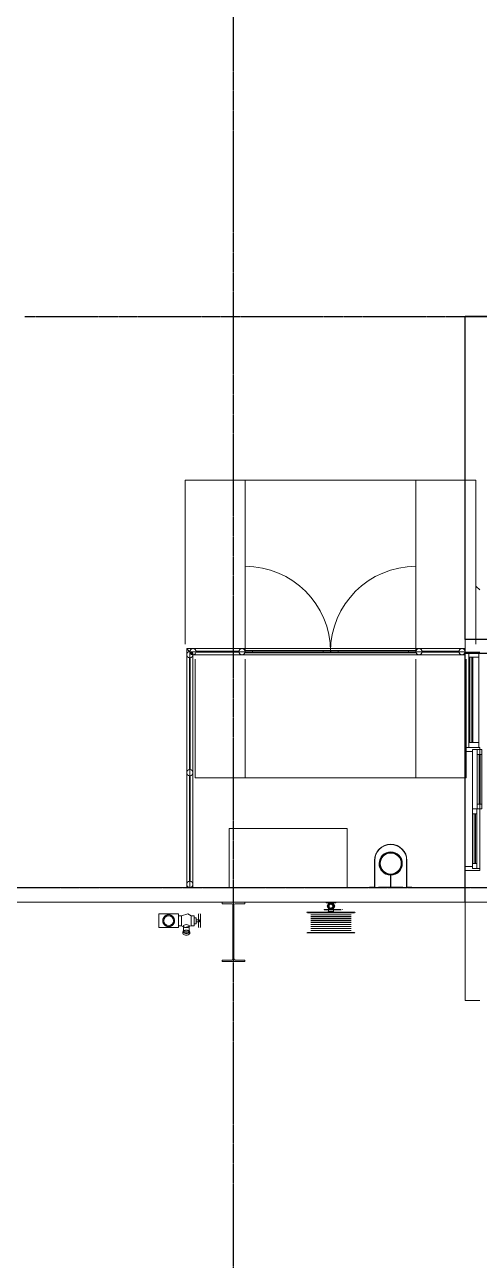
# Model space of a CAD drawing. Header units: millimetres. Extents: x -637480 to 299894, y -125373 to 39000.
# Drawn here: x 107520 to 112145, y -3792 to 8778 of the extents above; entities that cross this region are included whole.
import ezdxf

# ---------------------------------------------------------------- set-up
doc = ezdxf.new("R2010")
doc.units = ezdxf.units.MM
doc.linetypes.add('Xref building Toll$0$Grid Line', pattern=[22.225, 12.7, -3.175, 3.175, -3.175])
for name, color, linetype, lineweight in [('AM_BOR', 4, 'Continuous', 25), ('Xref building Toll$0$A-DETL', 90, 'Continuous', 9), ('Xref building Toll$0$A-DOOR', 31, 'Continuous', 9), ('Xref building Toll$0$A-DOOR-HDLN', 31, 'Continuous', 9), ('Xref building Toll$0$A-FLOR', 192, 'Continuous', 25), ('Xref building Toll$0$A-GENM', 13, 'Continuous', 9), ('Xref building Toll$0$A-GLAZ', 151, 'Continuous', 9), ('Xref building Toll$0$A-GLAZ-CURT', 52, 'Continuous', 9), ('Xref building Toll$0$A-GLAZ-CWMG', 51, 'Continuous', 9), ('Xref building Toll$0$A-WALL', 113, 'Continuous', 9), ('Xref building Toll$0$A-WALL-PATT', 111, 'Continuous', 9), ('Xref building Toll$0$P-PIPE', 3, 'Continuous', 9), ('Xref building Toll$0$P-SANR-FIXT', 6, 'Continuous', 9), ('Xref building Toll$0$S-COLS', 52, 'Continuous', 9)]:
    doc.layers.add(name, color=color, linetype=linetype, lineweight=lineweight)
doc.layers.add('Xref building Toll$0$S-GRID', color=8, linetype='Continuous')

# ---------------------------------------------------------------- blocks, each defined once
blk = doc.blocks.new('Xref building Toll$0$Toll Grids')
at = {"layer": 'Xref building Toll$0$S-GRID', "linetype": 'Xref building Toll$0$Grid Line'}
for p, q in [((109644, -125373.3), (109644, 36031.5)), ((107519.9, 5810), (124871.1, 5810)), ((-9195.8, 0), (280997.7, 0))]:
    blk.add_line(p, q, dxfattribs=at)
blk = doc.blocks.new('Xref building Toll$0$UB-Universal Beam-Column - C5_5_610UB101-1713864-MASTER GROUND FLOOR')
at = {"layer": 'Xref building Toll$0$S-COLS', "lineweight": 18}
for p, q in [((-114, 301), (114, 301)), ((-114, 286.2), (-114, 301)), ((-16.7, 286.2), (-114, 286.2)), ((-5.3, -274.8), (-5.3, 274.8)), ((5.3, 274.8), (5.3, -274.8)), ((114, 286.2), (16.7, 286.2)), ((114, 301), (114, 286.2)), ((-114, -286.2), (-16.7, -286.2)), ((-114, -301), (-114, -286.2)), ((114, -301), (-114, -301)), ((16.7, -286.2), (114, -286.2)), ((114, -286.2), (114, -301))]:
    blk.add_line(p, q, dxfattribs=at)
at = {"layer": 'Xref building Toll$0$S-COLS'}
for p, q in [((-114, 301), (-114, 301)), ((-114, 286.2), (-114, 286.2)), ((114, 301), (114, 301)), ((114, 286.2), (114, 286.2)), ((-114, -286.2), (-114, -286.2)), ((-114, -301), (-114, -301)), ((114, -286.2), (114, -286.2)), ((114, -301), (114, -301))]:
    blk.add_line(p, q, dxfattribs=at)
at = {"layer": 'Xref building Toll$0$S-COLS', "lineweight": 18}
for centre, start, end in [((-16.7, 274.8), 360, 90), ((16.7, 274.8), 90, 180), ((-16.7, -274.8), 270, 360), ((16.7, -274.8), 180, 270)]:
    blk.add_arc(centre, 11.4, start, end, dxfattribs=at)
blk = doc.blocks.new('Xref building Toll$0$IVS-CURTPAN-Double Glass - E10THK-I10THK-40mm-1893069-MASTER GROUND FLOOR')
at = {"layer": 'Xref building Toll$0$A-GLAZ-CURT'}
for p, q in [((435, -10), (-435, -10)), ((-435, -10), (-435, -20)), ((-435, -10), (-435, -10)), ((-435, -20), (435, -20)), ((-435, -20), (-435, -20)), ((435, -40), (-435, -40)), ((-435, -40), (-435, -50)), ((-435, -40), (-435, -40)), ((-435, -50), (435, -50)), ((-435, -50), (-435, -50)), ((435, -20), (435, -10)), ((435, -10), (435, -10)), ((435, -20), (435, -20)), ((435, -50), (435, -40)), ((435, -40), (435, -40)), ((435, -50), (435, -50))]:
    blk.add_line(p, q, dxfattribs=at)
blk = doc.blocks.new('Xref building Toll$0$Rectangular Mullion - _SBA 50 x 100mm Office-1893058-MASTER GROUND FLOOR')
at = {"layer": 'Xref building Toll$0$A-GLAZ-CWMG', "lineweight": 18}
for p, q in [((0, 50), (-50, 50)), ((-50, 50), (-50, -50)), ((0, -50), (0, 50)), ((-50, -50), (0, -50))]:
    blk.add_line(p, q, dxfattribs=at)
at = {"layer": 'Xref building Toll$0$A-GLAZ-CWMG'}
for p, q in [((-50, 50), (-50, 50)), ((0, 50), (0, 50)), ((-50, -50), (-50, -50)), ((0, -50), (0, -50))]:
    blk.add_line(p, q, dxfattribs=at)
blk = doc.blocks.new('Xref building Toll$0$Sliding_Window_9296 - 1250 x 1201-998177-MASTER GROUND FLOOR')
at = {"layer": 'Xref building Toll$0$A-GLAZ'}
for p, q in [((-625, 75), (-625, -75)), ((-605, 75), (-625, 75)), ((-625, 75), (-625, 75)), ((-625, 75), (-625, -75)), ((-625, 75), (625, 75)), ((-555, 95), (-605, 95)), ((-605, 95), (-605, 50)), ((-605, 95), (-605, 50)), ((0, 95), (-605, 95)), ((-605, 95), (-605, 95)), ((-605, 0), (-605, 75)), ((-605, 75), (-605, 75)), ((605, 75), (-605, 75)), ((-605, 0), (-605, 75)), ((-605, 50), (-555, 50)), ((-605, 50), (-605, 50)), ((-605, 50), (0, 50)), ((-585, 0), (-605, 0)), ((-605, 0), (-605, 0)), ((-605, 0), (605, 0)), ((-585, -75), (-585, 0)), ((-585, -75), (-585, 0)), ((-585, 0), (-585, 0)), ((585, 0), (-585, 0)), ((-555, 50), (-555, 95)), ((-555, 95), (-555, 50)), ((-555, 95), (-555, 95)), ((-555, 95), (-50, 95)), ((-50, 80), (-555, 80)), ((-555, 80), (-555, 68)), ((-50, 80), (-555, 80)), ((-555, 80), (-555, 80)), ((-555, 68), (-555, 80)), ((-555, 68), (-50, 68)), ((-555, 68), (-555, 68)), ((-555, 68), (-50, 68)), ((-50, 50), (-555, 50)), ((-555, 50), (-555, 50)), ((0, 95), (-50, 95)), ((-50, 95), (-50, 50)), ((-50, 95), (-50, 50)), ((-50, 95), (-50, 95)), ((-50, 68), (-50, 80)), ((-50, 80), (-50, 80)), ((-50, 68), (-50, 80)), ((-50, 68), (-50, 68)), ((-50, 50), (0, 50)), ((-50, 50), (-50, 50)), ((0, 50), (0, 95)), ((0, 50), (0, 95)), ((0, 95), (0, 95)), ((0, 50), (0, 50)), ((50, 45), (0, 45)), ((0, 45), (0, 0)), ((0, 45), (0, 0)), ((605, 45), (0, 45)), ((0, 45), (0, 45)), ((0, 0), (50, 0)), ((0, 0), (0, 0)), ((0, 0), (605, 0)), ((50, 0), (50, 45)), ((50, 45), (50, 0)), ((50, 45), (50, 45)), ((50, 45), (555, 45)), ((555, 30), (50, 30)), ((50, 30), (50, 18)), ((555, 30), (50, 30)), ((50, 30), (50, 30)), ((50, 18), (50, 30)), ((50, 18), (555, 18)), ((50, 18), (50, 18)), ((50, 18), (555, 18)), ((555, 0), (50, 0)), ((50, 0), (50, 0)), ((605, 45), (555, 45)), ((555, 45), (555, 0)), ((555, 45), (555, 0)), ((555, 45), (555, 45)), ((555, 18), (555, 30)), ((555, 30), (555, 30)), ((555, 18), (555, 30)), ((555, 18), (555, 18)), ((555, 0), (605, 0)), ((555, 0), (555, 0)), ((625, 75), (605, 75)), ((605, 75), (605, 0)), ((605, 75), (605, 75)), ((605, 0), (605, 75)), ((605, 0), (605, 45)), ((605, 0), (605, 45)), ((605, 45), (605, 45)), ((605, 0), (605, 0)), ((625, -75), (625, 75)), ((625, 75), (625, -75)), ((625, 75), (625, 75)), ((-625, -75), (-585, -75)), ((-625, -75), (-625, -75)), ((625, -75), (-625, -75)), ((-585, -75), (-585, -75)), ((-585, -75), (585, -75)), ((605, 0), (585, 0)), ((585, 0), (585, -75)), ((585, -75), (585, 0)), ((585, 0), (585, 0)), ((585, -75), (625, -75)), ((585, -75), (585, -75)), ((605, 0), (605, 0)), ((625, -75), (625, -75))]:
    blk.add_line(p, q, dxfattribs=at)
blk = doc.blocks.new('Xref building Toll$0$Rectangular Mullion - _SBA 50 x 100mm Office-1893067-MASTER GROUND FLOOR')
at = {"layer": 'Xref building Toll$0$A-GLAZ-CWMG'}
for p, q in [((120040, 142356), (120040, 142356)), ((120040, 142356), (120140, 142356)), ((120140, 142356), (120040, 142356)), ((120040, 142356), (120040, 141487)), ((120040, 141487), (120040, 142356)), ((120140, 142356), (120140, 142356)), ((120140, 141487), (120140, 142356)), ((120140, 141487), (120140, 142356)), ((120040, 141487), (120140, 141487)), ((120140, 141487), (120040, 141487)), ((120040, 141487), (120040, 141487)), ((120140, 141487), (120140, 141487))]:
    blk.add_line(p, q, dxfattribs=at)
blk = doc.blocks.new('Xref building Toll$0$Rectangular Mullion - _SBA 50 x 100mm Office-1893057-MASTER GROUND FLOOR')
at = {"layer": 'Xref building Toll$0$A-GLAZ-CWMG', "lineweight": 18}
for p, q in [((-50, 50), (0, 50)), ((-50, -50), (-50, 50)), ((0, 50), (0, -50)), ((0, -50), (-50, -50))]:
    blk.add_line(p, q, dxfattribs=at)
at = {"layer": 'Xref building Toll$0$A-GLAZ-CWMG'}
for p, q in [((-50, 50), (-50, 50)), ((0, 50), (0, 50)), ((-50, -50), (-50, -50)), ((0, -50), (0, -50))]:
    blk.add_line(p, q, dxfattribs=at)
blk = doc.blocks.new('Xref building Toll$0$DWP_Downpipe - 225mm-1784091-MASTER GROUND FLOOR')
at = {"layer": 'Xref building Toll$0$P-PIPE'}
for radius, start, end in [(113, 0, 180), (112, 0, 180), (113, 180, 360), (112, 180, 0), (107, 0, 180), (108, 360, 180), (107, 180, 360), (108, 180, 360)]:
    blk.add_arc((-34, -236), radius, start, end, dxfattribs=at)
blk = doc.blocks.new('Xref building Toll$0$IVS-GM-DownPipe Cover - DP 225mm-V67-MASTER GROUND FLOOR')
at = {"layer": 'Xref building Toll$0$A-GENM'}
for p, q in [((-165.5, 0), (-165.5, -272)), ((-162.5, -275), (-162.5, 0)), ((162.5, 0), (162.5, -275)), ((165.5, -272), (165.5, 0)), ((-165.5, -272), (-215.5, -272)), ((-215.5, -272), (-215.5, -275)), ((-215.5, -272), (-215.5, -272)), ((-215.5, -275), (-162.5, -275)), ((-215.5, -275), (-215.5, -275)), ((-165.5, -272), (-165.5, -272)), ((-162.5, -275), (-162.5, -275)), ((162.5, -275), (215.5, -275)), ((162.5, -275), (162.5, -275)), ((215.5, -272), (165.5, -272)), ((165.5, -272), (165.5, -272)), ((215.5, -275), (215.5, -272)), ((215.5, -272), (215.5, -272)), ((215.5, -275), (215.5, -275))]:
    blk.add_line(p, q, dxfattribs=at)
for radius, start in [(165.5, 360), (162.5, 0)]:
    blk.add_arc((0, 0), radius, start, 180, dxfattribs=at)
blk = doc.blocks.new('Xref building Toll$0$DPS_Downpipe Clamp - D225-1784499-MASTER GROUND FLOOR')
at = {"layer": 'Xref building Toll$0$A-GENM'}
for p, q in [((-3, -117), (-3, -239)), ((-3, -239), (-3, -117)), ((-3, -117), (-3, -117)), ((3, -239), (3, -117)), ((3, -117), (3, -239)), ((3, -117), (3, -117)), ((-3, -239), (-125, -239)), ((-125, -239), (-125, -244)), ((-125, -244), (-125, -239)), ((-125, -239), (-3, -239)), ((-125, -239), (-125, -239)), ((-125, -244), (125, -244)), ((125, -244), (-125, -244)), ((-125, -244), (-125, -244)), ((-3, -239), (-3, -239)), ((125, -239), (3, -239)), ((3, -239), (125, -239)), ((3, -239), (3, -239)), ((125, -244), (125, -239)), ((125, -239), (125, -244)), ((125, -239), (125, -239)), ((125, -244), (125, -244))]:
    blk.add_line(p, q, dxfattribs=at)
for radius, start, end in [(118, 271.2192, 268.7808), (118, 271.2192, 268.7808), (113, 360, 180), (113, 180, 360), (112, 0, 180), (112, 180, 360)]:
    blk.add_arc((0, 0), radius, start, end, dxfattribs=at)
blk = doc.blocks.new('Xref building Toll$0$HYD-SINGLE HEAD - Standard-1798686-MASTER GROUND FLOOR')
at = {"layer": 'Xref building Toll$0$A-GENM'}
for p, q in [((186, 128), (-14, 128)), ((-14, -12), (-14, 128)), ((-14, 128), (-14, -12)), ((186, -12), (186, 128)), ((186, 128), (186, -12)), ((390, 128), (390, -12)), ((400, 128), (400, 128)), ((400, 128), (400, 128)), ((410, -12), (410, 128)), ((217, 108), (186, 108)), ((186, 8), (186, 108)), ((186, 108), (186, 8)), ((186, 8), (217, 8)), ((217, 108), (217, 58)), ((217, 58), (217, 108)), ((217, 58), (217, 8)), ((217, 8), (217, 58)), ((236, 4), (236, -54)), ((296, -54), (296, 4)), ((347, 108), (315, 108)), ((315, 58), (315, 108)), ((315, 108), (315, 58)), ((315, 8), (315, 58)), ((315, 58), (315, 8)), ((315, 8), (347, 8)), ((347, 108), (347, 8)), ((347, 8), (347, 108)), ((367, 88), (347, 88)), ((347, 88), (347, 28)), ((347, 28), (347, 88)), ((347, 28), (367, 28)), ((367, 88), (367, 28)), ((367, 28), (367, 88)), ((400, 68), (367, 68)), ((367, 68), (367, 48)), ((367, 48), (367, 68)), ((367, 48), (400, 48)), ((400, 48), (400, 68)), ((400, 68), (400, 48)), ((-14, -12), (186, -12)), ((231, -54), (231, -71)), ((301, -71), (301, -54)), ((400, -12), (400, -12)), ((400, -12), (400, -12))]:
    blk.add_line(p, q, dxfattribs=at)
at = {"layer": 'Xref building Toll$0$A-GENM', "flags": 128}
for points in [[(217, 108), (282, 127), (315, 108)], [(390, -12), (390, 21), (390, 88), (390, 128), (390, 128)], [(390, 128), (390, 96), (390, 29), (390, -11), (390, -12)], [(410, 128), (410, 96), (410, 29), (410, -11), (410, -12)], [(410, -12), (410, 21), (410, 88), (410, 128), (410, 128)], [(315, 8), (251, -10), (217, 8)]]:
    blk.add_lwpolyline(points, dxfattribs=at)
at = {"layer": 'Xref building Toll$0$A-GENM'}
for centre, radius, start, end in [((86, 58), 60, 90, 270), ((86, 58), 50, 90, 270), ((86, 58), 50, 90, 270), ((86, 58), 60, 270, 90), ((86, 58), 50, 270, 90), ((86, 58), 50, 270, 90), ((400, 58), 10, 90, 270), ((400, 58), 10, 90, 270), ((400, 58), 10, 270, 90), ((400, 58), 10, 270, 90)]:
    blk.add_arc(centre, radius, start, end, dxfattribs=at)
for centre, major_axis, start_param, end_param in [((266, 4), (-30, 0), 3.141593, 6.283185), ((266, 4), (-30, 0), 0, 3.141593), ((266, -54), (-35, 0), 3.141593, 6.283185), ((266, -71), (-35, 0), 3.141593, 6.283185), ((266, -54), (-35, 0), 0, 3.141593), ((266, -71), (-35, 0), 0, 3.141593), ((266, -54), (30, 0), 0, 3.141593), ((266, -54), (-30, 0), 0, 3.141593)]:
    blk.add_ellipse(centre, major_axis=major_axis, ratio=0.5, start_param=start_param, end_param=end_param, dxfattribs=at)
for points in [[(86, 118), (83, 118), (79, 118), (74, 117), (71, 116), (69, 116), (67, 115), (64, 114), (61, 113), (58, 111), (56, 110), (53, 109), (51, 107), (46, 103), (42, 99), (37, 92), (33, 86), (31, 81), (29, 76), (28, 72), (27, 68), (27, 63), (26, 58), (27, 54), (27, 48), (29, 42), (31, 36), (32, 32), (34, 29), (37, 24), (42, 18), (46, 14), (50, 11), (52, 9), (54, 8), (56, 7), (58, 6), (61, 4), (64, 3), (67, 2), (69, 1), (71, 1), (74, 0), (79, -1), (83, -1), (86, -2)], [(86, -2), (90, -1), (94, -1), (99, 0), (102, 1), (104, 1), (106, 2), (109, 3), (112, 4), (115, 6), (117, 7), (119, 8), (122, 10), (126, 14), (131, 18), (136, 25), (140, 31), (142, 36), (144, 40), (145, 45), (146, 49), (146, 54), (146, 58), (146, 63), (146, 69), (144, 75), (142, 81), (141, 85), (139, 88), (136, 93), (131, 99), (126, 103), (123, 106), (121, 108), (119, 109), (117, 110), (115, 111), (112, 113), (109, 114), (106, 115), (104, 116), (102, 116), (99, 117), (94, 118), (90, 118), (86, 118)]]:
    blk.add_open_spline(points, degree=3, knots=[0, 0, 0, 0, 0.045455, 0.068182, 0.079545, 0.090909, 0.102273, 0.113636, 0.136364, 0.159091, 0.170455, 0.181818, 0.204545, 0.227273, 0.272727, 0.318182, 0.363636, 0.386364, 0.409091, 0.431818, 0.454545, 0.477273, 0.5, 0.522727, 0.545455, 0.590909, 0.613636, 0.636364, 0.659091, 0.681818, 0.727273, 0.772727, 0.795455, 0.806818, 0.818182, 0.829545, 0.840909, 0.863636, 0.886364, 0.897727, 0.909091, 0.920455, 0.931818, 0.954545, 1, 1, 1, 1], dxfattribs=at)
blk = doc.blocks.new('Xref building Toll$0$FHR_5752 - FHR-1784081-MASTER GROUND FLOOR')
at = {"layer": 'Xref building Toll$0$P-SANR-FIXT'}
for p, q in [((-120, 387), (-120, 384)), ((-115, 384), (-115, 381)), ((-115, 384), (365, 384)), ((365, 384), (-115, 384)), ((-115, 384), (-115, 381)), ((-115, 381), (365, 381)), ((365, 381), (-115, 381)), ((-80, 387), (-80, 384)), ((45, 387), (-79, 387)), ((-79, 387), (-79, 387)), ((-79, 387), (45, 387)), ((-79, 384), (-79, 387)), ((-79, 384), (-79, 387)), ((45, 384), (-79, 384)), ((-79, 384), (-79, 384)), ((-79, 384), (45, 384)), ((26, 387), (1, 387)), ((1, 387), (56, 387)), ((57, 387), (1, 387)), ((1, 387), (26, 387)), ((1, 384), (1, 387)), ((1, 384), (1, 387)), ((26, 384), (1, 384)), ((1, 384), (56, 384)), ((57, 384), (1, 384)), ((1, 384), (26, 384)), ((107, 387), (26, 387)), ((26, 387), (107, 387)), ((26, 384), (26, 387)), ((26, 384), (26, 387)), ((107, 384), (26, 384)), ((26, 384), (107, 384)), ((56, 387), (45, 387)), ((45, 387), (57, 387)), ((45, 384), (45, 387)), ((56, 384), (45, 384)), ((45, 384), (57, 384)), ((56, 384), (56, 387)), ((58, 384), (58, 387)), ((58, 384), (58, 387)), ((143, 387), (107, 387)), ((107, 387), (143, 387)), ((143, 384), (107, 384)), ((107, 384), (143, 384)), ((125, 387), (125, 387)), ((125, 387), (125, 387)), ((125, 387), (125, 387)), ((125, 387), (125, 387)), ((125, 384), (125, 384)), ((125, 384), (125, 384)), ((125, 384), (125, 384)), ((125, 384), (125, 384)), ((125, 381), (125, 381)), ((125, 381), (125, 381)), ((224, 387), (143, 387)), ((143, 387), (224, 387)), ((224, 384), (143, 384)), ((143, 384), (224, 384)), ((192, 387), (192, 384)), ((192, 387), (192, 384)), ((204, 387), (193, 387)), ((193, 387), (249, 387)), ((193, 384), (193, 387)), ((204, 384), (193, 384)), ((193, 384), (249, 384)), ((249, 387), (194, 387)), ((194, 387), (204, 387)), ((194, 384), (194, 387)), ((249, 384), (194, 384)), ((194, 384), (204, 384)), ((204, 387), (329, 387)), ((329, 387), (204, 387)), ((204, 384), (329, 384)), ((329, 384), (204, 384)), ((249, 387), (224, 387)), ((224, 387), (249, 387)), ((224, 384), (224, 387)), ((224, 384), (224, 387)), ((249, 384), (224, 384)), ((224, 384), (249, 384)), ((249, 387), (249, 384)), ((249, 384), (249, 387)), ((329, 387), (329, 387)), ((329, 384), (329, 387)), ((329, 384), (329, 387)), ((329, 384), (329, 384)), ((330, 384), (330, 387)), ((365, 381), (365, 384)), ((365, 381), (365, 384)), ((370, 384), (370, 387)), ((-120, 179), (-120, 177)), ((7, 153), (7, 149)), ((20, 153), (194, 153)), ((125, 153), (20, 153)), ((20, 153), (20, 153)), ((20, 149), (20, 149)), ((20, 149), (125, 149)), ((194, 149), (20, 149)), ((105, 149), (85, 114)), ((85, 114), (105, 149)), ((98, 179), (98, 169)), ((98, 179), (152, 179)), ((152, 179), (98, 179)), ((98, 169), (152, 169)), ((152, 169), (98, 169)), ((150, 149), (100, 149)), ((100, 149), (100, 149)), ((100, 149), (150, 149)), ((100, 114), (100, 149)), ((100, 131), (100, 149)), ((100, 131), (100, 114)), ((125, 169), (101, 169)), ((101, 169), (125, 169)), ((145, 149), (105, 149)), ((105, 149), (145, 149)), ((105, 149), (105, 149)), ((107, 153), (107, 153)), ((125, 179), (125, 179)), ((125, 179), (125, 179)), ((125, 177), (125, 177)), ((125, 177), (125, 177)), ((125, 169), (149, 169)), ((149, 169), (125, 169)), ((176, 153), (125, 153)), ((125, 149), (125, 153)), ((125, 149), (176, 149)), ((137, 153), (173, 153)), ((180, 153), (137, 153)), ((137, 153), (137, 149)), ((137, 149), (180, 149)), ((173, 149), (137, 149)), ((165, 114), (145, 149)), ((145, 149), (165, 114)), ((145, 149), (145, 149)), ((150, 149), (150, 149)), ((150, 149), (150, 114)), ((150, 131), (150, 149)), ((150, 114), (150, 131)), ((152, 169), (152, 179)), ((173, 153), (180, 153)), ((173, 149), (173, 153)), ((180, 149), (173, 149)), ((194, 153), (176, 153)), ((176, 149), (176, 153)), ((176, 149), (194, 149)), ((180, 149), (180, 153)), ((194, 149), (194, 153)), ((195, 149), (195, 153)), ((370, 177), (370, 179)), ((91, 80), (75, 80)), ((75, 80), (75, 75)), ((75, 75), (75, 80)), ((75, 80), (91, 80)), ((75, 80), (75, 80)), ((91, 80), (75, 80)), ((75, 80), (75, 75)), ((75, 75), (75, 80)), ((75, 80), (91, 80)), ((75, 80), (75, 80)), ((75, 75), (91, 75)), ((91, 75), (75, 75)), ((75, 75), (75, 75)), ((75, 75), (91, 75)), ((91, 75), (75, 75)), ((75, 75), (75, 75)), ((85, 114), (105, 79)), ((105, 79), (85, 114)), ((85, 114), (85, 114)), ((91, 80), (91, 80)), ((91, 80), (91, 80)), ((91, 75), (91, 75)), ((91, 75), (91, 75)), ((108, 93), (97, 82)), ((97, 82), (108, 93)), ((108, 93), (97, 82)), ((97, 82), (108, 93)), ((97, 82), (97, 82)), ((97, 82), (97, 82)), ((100, 114), (106, 114)), ((100, 114), (100, 114)), ((100, 114), (106, 114)), ((101, 79), (111, 89)), ((111, 89), (101, 79)), ((101, 79), (111, 89)), ((111, 89), (101, 79)), ((101, 79), (101, 79)), ((101, 79), (101, 79)), ((105, 79), (145, 79)), ((145, 79), (105, 79)), ((105, 79), (105, 79)), ((106, 114), (106, 114)), ((108, 93), (108, 93)), ((108, 93), (108, 93)), ((111, 89), (111, 89)), ((111, 89), (111, 89)), ((125, 95), (113, 95)), ((113, 95), (125, 95)), ((113, 95), (113, 95)), ((125, 95), (113, 95)), ((113, 95), (125, 95)), ((113, 95), (113, 95)), ((113, 90), (125, 90)), ((125, 90), (113, 90)), ((113, 90), (113, 90)), ((113, 90), (125, 90)), ((125, 90), (113, 90)), ((113, 90), (113, 90)), ((137, 95), (125, 95)), ((125, 95), (137, 95)), ((137, 95), (125, 95)), ((125, 95), (137, 95)), ((125, 90), (137, 90)), ((137, 90), (125, 90)), ((125, 90), (137, 90)), ((137, 90), (125, 90)), ((137, 95), (137, 95)), ((137, 95), (137, 95)), ((137, 90), (137, 90)), ((137, 90), (137, 90)), ((139, 89), (149, 79)), ((149, 79), (139, 89)), ((139, 89), (139, 89)), ((139, 89), (149, 79)), ((149, 79), (139, 89)), ((139, 89), (139, 89)), ((153, 82), (142, 93)), ((142, 93), (153, 82)), ((142, 93), (142, 93)), ((153, 82), (142, 93)), ((142, 93), (153, 82)), ((142, 93), (142, 93)), ((144, 114), (150, 114)), ((144, 114), (144, 114)), ((144, 114), (150, 114)), ((145, 79), (165, 114)), ((165, 114), (145, 79)), ((145, 79), (145, 79)), ((149, 79), (149, 79)), ((149, 79), (149, 79)), ((150, 114), (150, 114)), ((153, 82), (153, 82)), ((153, 82), (153, 82)), ((175, 80), (159, 80)), ((159, 80), (175, 80)), ((159, 80), (159, 80)), ((175, 80), (159, 80)), ((159, 80), (175, 80)), ((159, 80), (159, 80)), ((159, 75), (175, 75)), ((175, 75), (159, 75)), ((159, 75), (159, 75)), ((159, 75), (175, 75)), ((175, 75), (159, 75)), ((159, 75), (159, 75)), ((165, 114), (165, 114)), ((175, 75), (175, 80)), ((175, 80), (175, 75)), ((175, 80), (175, 80)), ((175, 75), (175, 80)), ((175, 80), (175, 75)), ((175, 80), (175, 80)), ((175, 75), (175, 75)), ((175, 75), (175, 75))]:
    blk.add_line(p, q, dxfattribs=at)
at = {"layer": 'Xref building Toll$0$P-SANR-FIXT', "flags": 128}
for points in [[(-119, 387), (-82, 387), (18, 387), (125, 387)], [(125, 387), (-4, 387), (-95, 387), (-119, 387)], [(-115, 381), (-78, 381), (22, 381), (125, 381)], [(125, 381), (-3, 381), (-92, 381), (-115, 381)], [(-80, 381), (-43, 381), (55, 381), (178, 381), (281, 381), (329, 381), (329, 381)], [(329, 381), (293, 381), (195, 381), (72, 381), (-31, 381), (-79, 381), (-80, 381)], [(369, 387), (332, 387), (232, 387), (125, 387)], [(125, 387), (254, 387), (345, 387), (369, 387)], [(365, 381), (328, 381), (228, 381), (125, 381)], [(125, 381), (253, 381), (342, 381), (365, 381)], [(329, 362), (293, 362), (195, 362), (72, 362), (-31, 362), (-79, 362), (-80, 362)], [(-80, 362), (-43, 362), (55, 362), (178, 362), (281, 362), (329, 362), (329, 362)], [(-80, 361), (-43, 361), (55, 361), (178, 361), (281, 361), (329, 361), (329, 361)], [(329, 361), (293, 361), (195, 361), (72, 361), (-31, 361), (-79, 361), (-80, 361)], [(329, 342), (293, 342), (195, 342), (72, 342), (-31, 342), (-79, 342), (-80, 342)], [(-80, 342), (-43, 342), (55, 342), (178, 342), (281, 342), (329, 342), (329, 342)], [(-80, 341), (-43, 341), (55, 341), (178, 341), (281, 341), (329, 341), (329, 341)], [(329, 341), (293, 341), (195, 341), (72, 341), (-31, 341), (-79, 341), (-80, 341)], [(329, 322), (293, 322), (195, 322), (72, 322), (-31, 322), (-79, 322), (-80, 322)], [(-80, 322), (-43, 322), (55, 322), (178, 322), (281, 322), (329, 322), (329, 322)], [(-80, 321), (-43, 321), (55, 321), (178, 321), (281, 321), (329, 321), (329, 321)], [(329, 321), (293, 321), (195, 321), (72, 321), (-31, 321), (-79, 321), (-80, 321)], [(329, 302), (293, 302), (195, 302), (72, 302), (-31, 302), (-79, 302), (-80, 302)], [(-80, 302), (-43, 302), (55, 302), (178, 302), (281, 302), (329, 302), (329, 302)], [(-80, 301), (-43, 301), (55, 301), (178, 301), (281, 301), (329, 301), (329, 301)], [(329, 301), (293, 301), (195, 301), (72, 301), (-31, 301), (-79, 301), (-80, 301)], [(329, 282), (293, 282), (195, 282), (72, 282), (-31, 282), (-79, 282), (-80, 282)], [(-80, 282), (-43, 282), (55, 282), (178, 282), (281, 282), (329, 282), (329, 282)], [(-80, 281), (-43, 281), (55, 281), (178, 281), (281, 281), (329, 281), (329, 281)], [(329, 281), (293, 281), (195, 281), (72, 281), (-31, 281), (-79, 281), (-80, 281)], [(329, 262), (293, 262), (195, 262), (72, 262), (-31, 262), (-79, 262), (-80, 262)], [(-80, 262), (-43, 262), (55, 262), (178, 262), (281, 262), (329, 262), (329, 262)], [(-80, 261), (-43, 261), (55, 261), (178, 261), (281, 261), (329, 261), (329, 261)], [(329, 261), (293, 261), (195, 261), (72, 261), (-31, 261), (-79, 261), (-80, 261)], [(-119, 177), (-82, 177), (18, 177), (125, 177)], [(125, 177), (-4, 177), (-95, 177), (-119, 177)], [(-115, 182), (-78, 182), (22, 182), (125, 182)], [(125, 182), (-3, 182), (-92, 182), (-115, 182)], [(329, 242), (293, 242), (195, 242), (72, 242), (-31, 242), (-79, 242), (-80, 242)], [(-80, 242), (-43, 242), (55, 242), (178, 242), (281, 242), (329, 242), (329, 242)], [(-80, 241), (-43, 241), (55, 241), (178, 241), (281, 241), (329, 241), (329, 241)], [(329, 241), (293, 241), (195, 241), (72, 241), (-31, 241), (-79, 241), (-80, 241)], [(329, 222), (293, 222), (195, 222), (72, 222), (-31, 222), (-79, 222), (-80, 222)], [(-80, 222), (-43, 222), (55, 222), (178, 222), (281, 222), (329, 222), (329, 222)], [(-80, 221), (-43, 221), (55, 221), (178, 221), (281, 221), (329, 221), (329, 221)], [(329, 221), (293, 221), (195, 221), (72, 221), (-31, 221), (-79, 221), (-80, 221)], [(329, 202), (293, 202), (195, 202), (72, 202), (-31, 202), (-79, 202), (-80, 202)], [(-80, 202), (-43, 202), (55, 202), (178, 202), (281, 202), (329, 202), (329, 202)], [(-80, 201), (-43, 201), (55, 201), (178, 201), (281, 201), (329, 201), (329, 201)], [(329, 201), (293, 201), (195, 201), (72, 201), (-31, 201), (-79, 201), (-80, 201)], [(329, 182), (293, 182), (195, 182), (72, 182), (-31, 182), (-79, 182), (-80, 182)], [(-80, 182), (-43, 182), (55, 182), (178, 182), (281, 182), (329, 182), (329, 182)], [(101, 169), (101, 123), (101, 114)], [(365, 182), (328, 182), (228, 182), (125, 182)], [(125, 182), (253, 182), (342, 182), (365, 182)], [(369, 177), (332, 177), (232, 177), (125, 177)], [(125, 177), (254, 177), (345, 177), (369, 177)], [(149, 114), (149, 139), (149, 169)]]:
    blk.add_lwpolyline(points, dxfattribs=at)
at = {"layer": 'Xref building Toll$0$P-SANR-FIXT'}
for centre, radius, start, end in [((125, 114), 30, 0, 180), ((125, 114), 30, 146.4427, 180), ((125, 114), 27, 0, 180), ((125, 114), 27, 360, 180), ((125, 114), 30, 33.5573, 146.4427), ((125, 114), 24, 90, 180), ((125, 114), 19, 0, 180), ((125, 114), 19, 0, 180), ((125, 114), 19, 0, 180), ((125, 114), 19, 0, 180), ((125, 114), 24, 360, 90), ((125, 114), 30, 0, 33.5573), ((91, 89), 8.84, 270.8189, 314.1811), ((91, 89), 8.84, 270.8189, 314.1811), ((91, 89), 8.84, 270.8189, 314.1811), ((91, 89), 8.84, 270.8189, 314.1811), ((91, 89), 13.8, 270.6545, 314.3455), ((91, 89), 13.8, 270.6545, 314.3455), ((91, 89), 13.8, 270.6545, 314.3455), ((91, 89), 13.8, 270.6545, 314.3455), ((125, 114), 30, 180, 360), ((125, 114), 30, 180, 360), ((125, 114), 27, 180, 360), ((125, 114), 27, 180, 360), ((125, 114), 24, 180, 270), ((125, 114), 19, 180, 360), ((125, 114), 19, 180, 360), ((125, 114), 19, 180, 360), ((125, 114), 19, 180, 360), ((113, 87), 7.99, 91.6296, 133.3704), ((113, 87), 7.99, 91.6296, 133.3704), ((113, 87), 7.99, 91.6296, 133.3704), ((113, 87), 7.99, 91.6296, 133.3704), ((113, 87), 2.99, 92.664, 132.336), ((113, 87), 2.99, 92.664, 132.336), ((113, 87), 2.99, 92.664, 132.336), ((113, 87), 2.99, 92.664, 132.336), ((125, 114), 24, 270, 360), ((137, 87), 7.99, 46.6296, 88.3704), ((137, 87), 7.99, 46.6296, 88.3704), ((137, 87), 7.99, 46.6296, 88.3704), ((137, 87), 7.99, 46.6296, 88.3704), ((137, 87), 2.99, 47.664, 87.336), ((137, 87), 2.99, 47.664, 87.336), ((137, 87), 2.99, 47.664, 87.336), ((137, 87), 2.99, 47.664, 87.336), ((159, 89), 13.8, 225.6545, 269.3455), ((159, 89), 13.8, 225.6545, 269.3455), ((159, 89), 13.8, 225.6545, 269.3455), ((159, 89), 13.8, 225.6545, 269.3455), ((159, 89), 8.84, 225.8189, 269.1811), ((159, 89), 8.84, 225.8189, 269.1811), ((159, 89), 8.84, 225.8189, 269.1811), ((159, 89), 8.84, 225.8189, 269.1811)]:
    blk.add_arc(centre, radius, start, end, dxfattribs=at)
blk = doc.blocks.new('Xref building Toll$0$System Panel - _SBA MESH - Chainwire-2110813-MASTER GROUND FLOOR')
at = {"layer": 'Xref building Toll$0$A-GLAZ-CURT'}
for p, q in [((568.25, 5), (-568.25, 5)), ((-568.25, 5), (-568.25, -5)), ((-568.25, 5), (-568.25, 5)), ((568.25, -5), (568.25, 5)), ((568.25, 5), (568.25, 5)), ((-568.25, -5), (568.25, -5)), ((-568.25, -5), (-568.25, -5)), ((568.25, -5), (568.25, -5))]:
    blk.add_line(p, q, dxfattribs=at)
blk = doc.blocks.new('Xref building Toll$0$Circular Mullion - _SBA STEEL - 50mmØ-2111351-MASTER GROUND FLOOR')
at = {"layer": 'Xref building Toll$0$A-GLAZ-CWMG'}
for p, q in [((117168, 142444), (117168, 141181)), ((117200, 142412), (117200, 141181)), ((117200, 141181), (117200, 142412)), ((117232, 141181), (117232, 142381))]:
    blk.add_line(p, q, dxfattribs=at)
at = {"layer": 'Xref building Toll$0$A-GLAZ-CWMG', "flags": 128}
for points in [[(117200, 142412), (117184, 142428), (117172, 142440), (117168, 142444), (117172, 142440), (117184, 142428), (117200, 142412)], [(117200, 142412), (117216, 142397), (117227, 142385), (117232, 142381), (117227, 142385), (117216, 142397), (117200, 142412)]]:
    blk.add_lwpolyline(points, dxfattribs=at)
blk = doc.blocks.new('Xref building Toll$0$Circular Mullion - _SBA STEEL - 50mmØ-1273980-MASTER GROUND FLOOR')
at = {"layer": 'Xref building Toll$0$A-GLAZ-CWMG'}
for p, q in [((-63.5, 0), (-63.5, 0)), ((0, 0), (0, 0))]:
    blk.add_line(p, q, dxfattribs=at)
at = {"layer": 'Xref building Toll$0$A-GLAZ-CWMG', "lineweight": 18}
for start, end in [(0, 180), (180, 360)]:
    blk.add_arc((-31.75, 0), 31.75, start, end, dxfattribs=at)
blk = doc.blocks.new('Xref building Toll$0$Circular Mullion - _SBA STEEL - 50mmØ-1273981-MASTER GROUND FLOOR')
at = {"layer": 'Xref building Toll$0$A-GLAZ-CWMG'}
for p, q in [((-63.5, 0), (-63.5, 0)), ((0, 0), (0, 0))]:
    blk.add_line(p, q, dxfattribs=at)
at = {"layer": 'Xref building Toll$0$A-GLAZ-CWMG', "lineweight": 18}
for start, end in [(360, 180), (180, 360)]:
    blk.add_arc((-31.75, 0), 31.75, start, end, dxfattribs=at)
blk = doc.blocks.new('Xref building Toll$0$System Panel - _SBA MESH - Chainwire-2110814-MASTER GROUND FLOOR')
at = {"layer": 'Xref building Toll$0$A-GLAZ-CURT'}
for p, q in [((536.5, 5), (-536.5, 5)), ((-536.5, 5), (-536.5, -5)), ((-536.5, 5), (-536.5, 5)), ((536.5, -5), (536.5, 5)), ((536.5, 5), (536.5, 5)), ((-536.5, -5), (536.5, -5)), ((-536.5, -5), (-536.5, -5)), ((536.5, -5), (536.5, -5))]:
    blk.add_line(p, q, dxfattribs=at)
blk = doc.blocks.new('Xref building Toll$0$Circular Mullion - _SBA STEEL - 50mmØ-2110811-MASTER GROUND FLOOR')
at = {"layer": 'Xref building Toll$0$A-GLAZ-CWMG'}
for p, q in [((227439, 141181), (227439, 140012)), ((227470, 141181), (227470, 140012)), ((227470, 140012), (227470, 141181)), ((227502, 140012), (227502, 141181)), ((227470, 140012), (227470, 140012)), ((227470, 140012), (227470, 140012))]:
    blk.add_line(p, q, dxfattribs=at)
blk = doc.blocks.new('Xref building Toll$0$Circular Mullion - _SBA STEEL - 50mmØ-1273978-MASTER GROUND FLOOR')
at = {"layer": 'Xref building Toll$0$A-GLAZ-CWMG'}
for p, q in [((-31.75, 0), (-31.75, 0)), ((31.75, 0), (31.75, 0))]:
    blk.add_line(p, q, dxfattribs=at)
at = {"layer": 'Xref building Toll$0$A-GLAZ-CWMG', "lineweight": 18}
for start, end in [(0, 180), (180, 360)]:
    blk.add_arc((0, 0), 31.75, start, end, dxfattribs=at)
blk = doc.blocks.new('Xref building Toll$0$System Panel - _SBA MESH - Chainwire-2111357-MASTER GROUND FLOOR')
at = {"layer": 'Xref building Toll$0$A-GLAZ-CURT'}
for p, q in [((218.25, 5), (-218.25, 5)), ((-218.25, 5), (-218.25, -5)), ((-218.25, 5), (-218.25, 5)), ((218.25, -5), (218.25, 5)), ((218.25, 5), (218.25, 5)), ((-218.25, -5), (218.25, -5)), ((-218.25, -5), (-218.25, -5)), ((218.25, -5), (218.25, -5))]:
    blk.add_line(p, q, dxfattribs=at)
blk = doc.blocks.new('Xref building Toll$0$System Panel - _SBA MESH - Chainwire-2111238-MASTER GROUND FLOOR')
at = {"layer": 'Xref building Toll$0$A-GLAZ-CURT'}
for p, q in [((186.5, 5), (-186.5, 5)), ((-186.5, 5), (-186.5, -5)), ((-186.5, 5), (-186.5, 5)), ((186.5, -5), (186.5, 5)), ((186.5, 5), (186.5, 5)), ((-186.5, -5), (186.5, -5)), ((-186.5, -5), (-186.5, -5)), ((186.5, -5), (186.5, -5))]:
    blk.add_line(p, q, dxfattribs=at)
blk = doc.blocks.new('Xref building Toll$0$Circular Mullion - _SBA STEEL - 50mmØ-2111352-MASTER GROUND FLOOR')
at = {"layer": 'Xref building Toll$0$A-GLAZ-CWMG'}
for p, q in [((117732, 142444), (117168, 142444)), ((117200, 142412), (117732, 142412)), ((117732, 142412), (117200, 142412)), ((117232, 142381), (117732, 142381))]:
    blk.add_line(p, q, dxfattribs=at)
at = {"layer": 'Xref building Toll$0$A-GLAZ-CWMG', "flags": 128}
for points in [[(117200, 142412), (117184, 142428), (117172, 142440), (117168, 142444), (117172, 142440), (117184, 142428), (117200, 142412)], [(117200, 142412), (117216, 142397), (117227, 142385), (117232, 142381), (117227, 142385), (117216, 142397), (117200, 142412)]]:
    blk.add_lwpolyline(points, dxfattribs=at)
blk = doc.blocks.new('Xref building Toll$0$Circular Mullion - _SBA STEEL - 50mmØ-2111236-MASTER GROUND FLOOR')
at = {"layer": 'Xref building Toll$0$A-GLAZ-CWMG'}
for p, q in [((120000, 142444), (119532, 142444)), ((119532, 142412), (120000, 142412)), ((120000, 142412), (119532, 142412)), ((119532, 142381), (120000, 142381)), ((120000, 142412), (120000, 142412)), ((120000, 142412), (120000, 142412))]:
    blk.add_line(p, q, dxfattribs=at)
blk = doc.blocks.new('Xref building Toll$0$DOOR_CWall_DGlass 02 - DOOR_CWall_DGlass 02-2111368-MASTER GROUND FLOOR')
at = {"layer": 'Xref building Toll$0$A-DOOR'}
for p, q in [((-868.25, 5), (-868.25, 868.25)), ((868.25, 0), (868.25, 868.25)), ((-793.25, 12.5), (-868.25, 12.5)), ((-868.25, 12.5), (-868.25, -12.5)), ((-868.25, 12.5), (-868.25, 12.5)), ((-868.25, 12.5), (-868.25, -12.5)), ((-868.25, 12.5), (-1.5875, 12.5)), ((-793.25, -12.5), (-793.25, 12.5)), ((-793.25, -12.5), (-793.25, 12.5)), ((-76.5875, 12.5), (-793.25, 12.5)), ((-793.25, 12.5), (-793.25, 12.5)), ((-76.5875, 12.5), (-76.5875, -12.5)), ((-1.5875, 12.5), (-76.5875, 12.5)), ((-76.5875, -12.5), (-76.5875, 12.5)), ((-76.5875, 12.5), (-76.5875, 12.5)), ((-1.5875, -12.5), (-1.5875, 12.5)), ((-1.5875, 12.5), (-1.5875, -12.5)), ((-1.5875, 12.5), (-1.5875, 12.5)), ((76.5875, 12.5), (1.5875, 12.5)), ((1.5875, 12.5), (1.5875, -12.5)), ((1.5875, 12.5), (868.25, 12.5)), ((1.5875, 12.5), (1.5875, 12.5)), ((1.5875, -12.5), (1.5875, 12.5)), ((76.5875, -12.5), (76.5875, 12.5)), ((793.25, 12.5), (76.5875, 12.5)), ((76.5875, 12.5), (76.5875, -12.5)), ((76.5875, 12.5), (76.5875, 12.5)), ((793.25, 12.5), (793.25, -12.5)), ((868.25, 12.5), (793.25, 12.5)), ((793.25, 12.5), (793.25, 12.5)), ((793.25, 12.5), (793.25, -12.5)), ((868.25, -12.5), (868.25, 12.5)), ((868.25, 12.5), (868.25, 12.5)), ((868.25, -12.5), (868.25, 12.5)), ((-868.25, -12.5), (-793.25, -12.5)), ((-1.5875, -12.5), (-868.25, -12.5)), ((-868.25, -12.5), (-868.25, -12.5)), ((-793.25, -12.5), (-793.25, -12.5)), ((-793.25, -12.5), (-76.5875, -12.5)), ((-76.5875, -12.5), (-1.5875, -12.5)), ((-76.5875, -12.5), (-76.5875, -12.5)), ((-1.5875, -12.5), (-1.5875, -12.5)), ((1.5875, -12.5), (76.5875, -12.5)), ((868.25, -12.5), (1.5875, -12.5)), ((1.5875, -12.5), (1.5875, -12.5)), ((76.5875, -12.5), (793.25, -12.5)), ((76.5875, -12.5), (76.5875, -12.5)), ((793.25, -12.5), (868.25, -12.5)), ((793.25, -12.5), (793.25, -12.5)), ((868.25, -12.5), (868.25, -12.5))]:
    blk.add_line(p, q, dxfattribs=at)
for centre, start, end in [((-868.25, 0), 0, 90), ((868.25, 0), 90, 180)]:
    blk.add_arc(centre, 868.25, start, end, dxfattribs=at)
at = {"layer": 'Xref building Toll$0$A-DOOR-HDLN'}
for p, q in [((-1478.25, 75), (-1478.25, 1745)), ((-1478.25, 1745), (1478.25, 1745)), ((-868.25, 75), (-868.25, 1745)), ((868.25, 75), (868.25, 1745)), ((1478.25, 75), (1478.25, 1745)), ((-1378.25, -75), (-1378.25, -1285)), ((-868.25, -75), (-868.25, -1285)), ((868.25, -75), (868.25, -1285)), ((1378.25, -75), (1378.25, -1285)), ((1378.25, -1285), (-1378.25, -1285))]:
    blk.add_line(p, q, dxfattribs=at)
blk = doc.blocks.new('Xref building Toll$0$Circular Mullion - _SBA STEEL - 50mmØ-2111356-MASTER GROUND FLOOR')
at = {"layer": 'Xref building Toll$0$A-GLAZ-CWMG'}
for p, q in [((119532, 142444), (117732, 142444)), ((117732, 142412), (119532, 142412)), ((119532, 142412), (117732, 142412)), ((117732, 142381), (119532, 142381))]:
    blk.add_line(p, q, dxfattribs=at)
blk = doc.blocks.new('Xref building Toll')
at = {"layer": 'Xref building Toll$0$A-WALL-PATT', "lineweight": 9}
h = blk.add_hatch(dxfattribs=at)
h.set_pattern_fill('FP_1', color=256, style=0, pattern_type=2)
h.set_pattern_definition([(50, (-8000, -140012.5), (3643.68, -318.78), [381, -4191]), (355, (-8000, -140012.5), (-704.856, 3821.136), [304.8, -3352.8]), (100.451, (-7696.4, -140039), (2938.85, 3502.33), [323.8, -3561.8]), (46.184, (-8000, -138996.5), (5421.58, -840.86), [571.5, -6286.5]), (96.636, (-7548, -139066.6), (4748.05, 4948.55), [485.7, -5342.7]), (351.184, (-8000, -138996.5), (4748.1, 4948.5), [457.2, -5029.2]), (21, (-7492, -139250.5), (3032.29, -2045.304), [381, -4191]), (326, (-7492, -139250.5), (1236.04, 3683.76), [304.8, -3352.8]), (71.451, (-7239.3, -139421), (4268.34, 1638.425), [323.8, -3561.8]), (37.5, (-8000, -140012.5), (61.772, 1691.101), [167.64, -3144.52, 167.64, -3235.96, -3365.5]), (37.5, (-8000, -140012.5), (61.772, 1691.101), [-6715.76, 167.64, -3197.86]), (7.5, (-8000, -140012.5), (1336.393, 2003.611), [167.64, -1772.92, 167.64, -3068.32, -1282.7]), (7.5, (-8000, -140012.5), (1336.393, 2003.611), [-5176.52, 167.64, -1115.06]), (327.5, (-9132.8, -140012.5), (2711.818, -114.579), [167.64, -1102.36, 167.64, -3794.76, -5257.8]), (327.5, (-9132.8, -140012.5), (2711.818, -114.579), [-5232.4, 167.64, -5090.16]), (317.5, (-9640.8, -140012.5), (2962.586, 508.533), [167.64, -1483.36, 167.64, -2463.8, -3733.8]), (317.5, (-9640.8, -140012.5), (2962.586, 508.533), [-4282.44, 167.64, -3566.16])])
h.paths.add_polyline_path([(112000, 175), (112150, 175), (112150, -1150), (112000, -1150), (112000, -150), (112000, 0)], flags=0)
h.paths.add_polyline_path([(112000, 5810), (112150, 5810), (112150, 5660), (112150, 2394), (112000, 2394)], flags=0)
at = {"layer": 'Xref building Toll$0$A-DETL'}
for p, q in [((110800, 600), (109600, 600)), ((109600, 600), (109600, 0)), ((110800, 0), (110800, 600)), ((109600, 0), (110800, 0))]:
    blk.add_line(p, q, dxfattribs=at)
at = {"layer": 'Xref building Toll$0$A-FLOR'}
for p, q in [((121220, 5810), (112000, 5810)), ((112000, 2524), (112000, 5810)), ((114161.5, 2524), (112000, 2524)), ((112000, -150), (112000, 2386)), ((112000, 2386), (119436, 2386))]:
    blk.add_line(p, q, dxfattribs=at)
at = {"layer": 'Xref building Toll$0$A-WALL', "lineweight": 18}
for p, q in [((112000, 2524), (112000, 2394)), ((112000, 2394), (112150, 2394)), ((112150, 175), (112000, 175)), ((112000, 0), (107098, 0)), ((107098, -150), (112000, -150)), ((112000, -150), (112000, -1150)), ((112000, -1150), (112150, -1150))]:
    blk.add_line(p, q, dxfattribs=at)
at = {"layer": 'Xref building Toll$0$A-WALL'}
for p, q in [((112000, 2386), (112000, 2394)), ((112000, 0), (119436, 0)), ((121070, -150), (112000, -150))]:
    blk.add_line(p, q, dxfattribs=at)
blk.add_blockref('Xref building Toll$0$Toll Grids', (0, 0))
at = {"layer": 'Xref building Toll$0$A-DOOR'}
blk.add_blockref('Xref building Toll$0$DOOR_CWall_DGlass 02 - DOOR_CWall_DGlass 02-2111368-MASTER GROUND FLOOR', (110631.7, 2400), dxfattribs=at)
at = {"layer": 'Xref building Toll$0$A-GENM'}
for name, p in [('Xref building Toll$0$IVS-GM-DownPipe Cover - DP 225mm-V67-MASTER GROUND FLOOR', (111243.5, 275)), ('Xref building Toll$0$DPS_Downpipe Clamp - D225-1784499-MASTER GROUND FLOOR', (111243.5, 244.5)), ('Xref building Toll$0$HYD-SINGLE HEAD - Standard-1798686-MASTER GROUND FLOOR', (108897.9, -395.8))]:
    blk.add_blockref(name, p, dxfattribs=at)
at = {"layer": 'Xref building Toll$0$A-GLAZ', "rotation": 270}
blk.add_blockref('Xref building Toll$0$Sliding_Window_9296 - 1250 x 1201-998177-MASTER GROUND FLOOR', (112075, 800), dxfattribs=at)
at = {"layer": 'Xref building Toll$0$A-GLAZ-CURT'}
for name, p in [('Xref building Toll$0$System Panel - _SBA MESH - Chainwire-2111357-MASTER GROUND FLOOR', (109481.7, 2400)), ('Xref building Toll$0$System Panel - _SBA MESH - Chainwire-2111238-MASTER GROUND FLOOR', (111750, 2400))]:
    blk.add_blockref(name, p, dxfattribs=at)
at = {"layer": 'Xref building Toll$0$A-GLAZ-CURT', "rotation": 270}
for name, p in [('Xref building Toll$0$System Panel - _SBA MESH - Chainwire-2110813-MASTER GROUND FLOOR', (109200, 1768.2)), ('Xref building Toll$0$IVS-CURTPAN-Double Glass - E10THK-I10THK-40mm-1893069-MASTER GROUND FLOOR', (112090, 1909.5)), ('Xref building Toll$0$System Panel - _SBA MESH - Chainwire-2110814-MASTER GROUND FLOOR', (109200, 600))]:
    blk.add_blockref(name, p, dxfattribs=at)
at = {"layer": 'Xref building Toll$0$A-GLAZ-CWMG'}
for name, p in [('Xref building Toll$0$Circular Mullion - _SBA STEEL - 50mmØ-2111351-MASTER GROUND FLOOR', (-8000, -140012.5)), ('Xref building Toll$0$Circular Mullion - _SBA STEEL - 50mmØ-2111352-MASTER GROUND FLOOR', (-8000, -140012.5)), ('Xref building Toll$0$Circular Mullion - _SBA STEEL - 50mmØ-2111356-MASTER GROUND FLOOR', (-8000, -140012.5)), ('Xref building Toll$0$Circular Mullion - _SBA STEEL - 50mmØ-2111236-MASTER GROUND FLOOR', (-8000, -140012.5)), ('Xref building Toll$0$Rectangular Mullion - _SBA 50 x 100mm Office-1893067-MASTER GROUND FLOOR', (-8000, -140012.5)), ('Xref building Toll$0$Circular Mullion - _SBA STEEL - 50mmØ-2110811-MASTER GROUND FLOOR', (-118270.5, -140012.5))]:
    blk.add_blockref(name, p, dxfattribs=at)
for name, p, rotation in [('Xref building Toll$0$Circular Mullion - _SBA STEEL - 50mmØ-1273981-MASTER GROUND FLOOR', (109200, 2400), 90), ('Xref building Toll$0$Circular Mullion - _SBA STEEL - 50mmØ-1273981-MASTER GROUND FLOOR', (109200, 2400), 180), ('Xref building Toll$0$Rectangular Mullion - _SBA 50 x 100mm Office-1893058-MASTER GROUND FLOOR', (112090, 2394), 90)]:
    blk.add_blockref(name, p, dxfattribs=dict(at, rotation=rotation))
at = {"layer": 'Xref building Toll$0$A-GLAZ-CWMG', "extrusion": (0, 0, -1)}
for name, p, rotation in [('Xref building Toll$0$Circular Mullion - _SBA STEEL - 50mmØ-1273978-MASTER GROUND FLOOR', (-109731.7, 2400), 180), ('Xref building Toll$0$Circular Mullion - _SBA STEEL - 50mmØ-1273978-MASTER GROUND FLOOR', (-111531.7, 2400), 180), ('Xref building Toll$0$Circular Mullion - _SBA STEEL - 50mmØ-1273980-MASTER GROUND FLOOR', (-112000, 2400), 180), ('Xref building Toll$0$Rectangular Mullion - _SBA 50 x 100mm Office-1893057-MASTER GROUND FLOOR', (-112090, 1425), 270), ('Xref building Toll$0$Circular Mullion - _SBA STEEL - 50mmØ-1273978-MASTER GROUND FLOOR', (-109200, 1168.2), 270), ('Xref building Toll$0$Circular Mullion - _SBA STEEL - 50mmØ-1273980-MASTER GROUND FLOOR', (-109200, 0), 270)]:
    blk.add_blockref(name, p, dxfattribs=dict(at, rotation=rotation))
at = {"layer": 'Xref building Toll$0$P-PIPE', "rotation": 180}
blk.add_blockref('Xref building Toll$0$DWP_Downpipe - 225mm-1784091-MASTER GROUND FLOOR', (111210, 8.5), dxfattribs=at)
at = {"layer": 'Xref building Toll$0$P-SANR-FIXT', "rotation": 180}
blk.add_blockref('Xref building Toll$0$FHR_5752 - FHR-1784081-MASTER GROUND FLOOR', (110761, -75), dxfattribs=at)
at = {"layer": 'Xref building Toll$0$S-COLS', "rotation": 180}
blk.add_blockref('Xref building Toll$0$UB-Universal Beam-Column - C5_5_610UB101-1713864-MASTER GROUND FLOOR', (109644, -451), dxfattribs=at)

msp = doc.modelspace()

# ---------------------------------------------------------------- block references
at = {"layer": 'AM_BOR'}
msp.add_blockref('Xref building Toll', (0, 0), dxfattribs=at)

doc.saveas('drawing.dxf')
